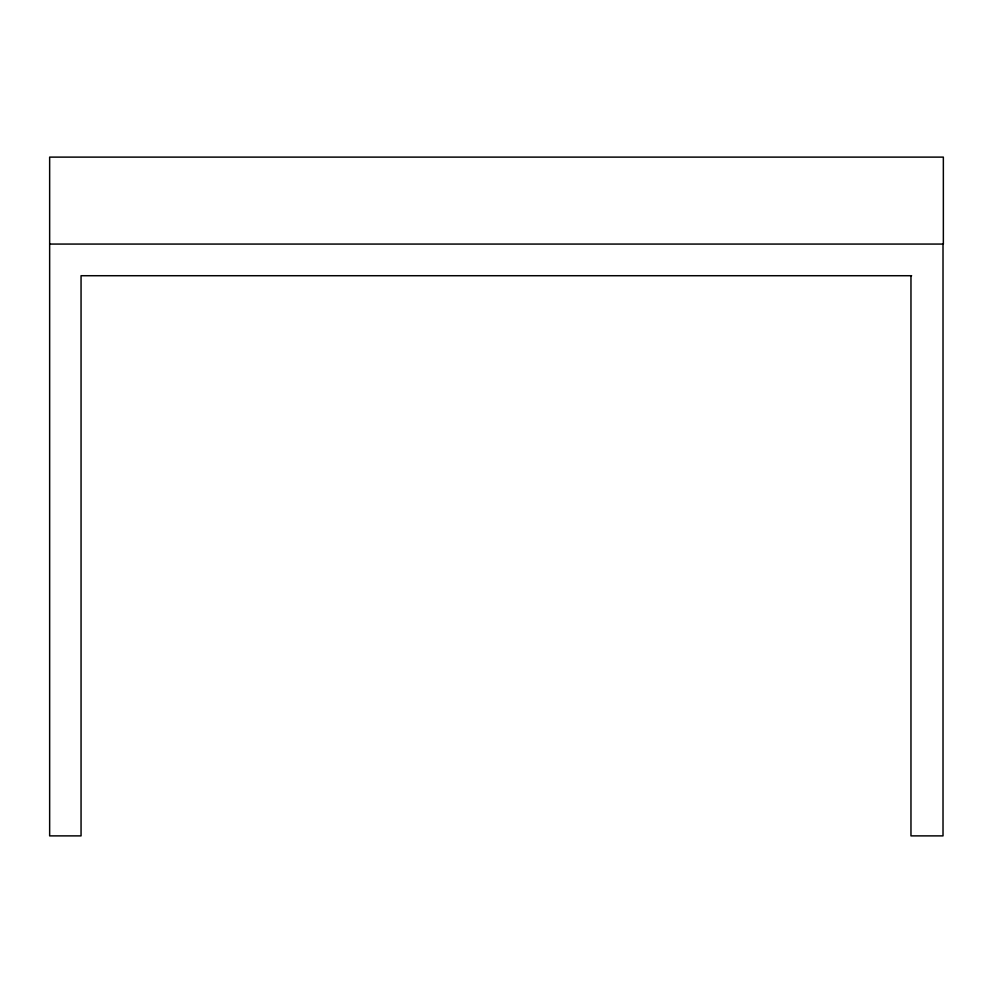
<?xml version="1.0" encoding="UTF-8"?>
<svg xmlns="http://www.w3.org/2000/svg" width="993" height="993" viewBox="0 0 993 993"><rect width="100%" height="100%" fill="white"/><g stroke="black" fill="none" stroke-linecap="round" stroke-linejoin="round"><path stroke-width="1.49" d="M49.65 244.067L943.35 244.067L943.35 157.117L49.65 157.117L49.65 835.883L81.054 835.883L81.054 275.719L911.611 275.719M943.015 244.067L943.015 835.883L910.966 835.883L910.966 275.719"/></g></svg>
